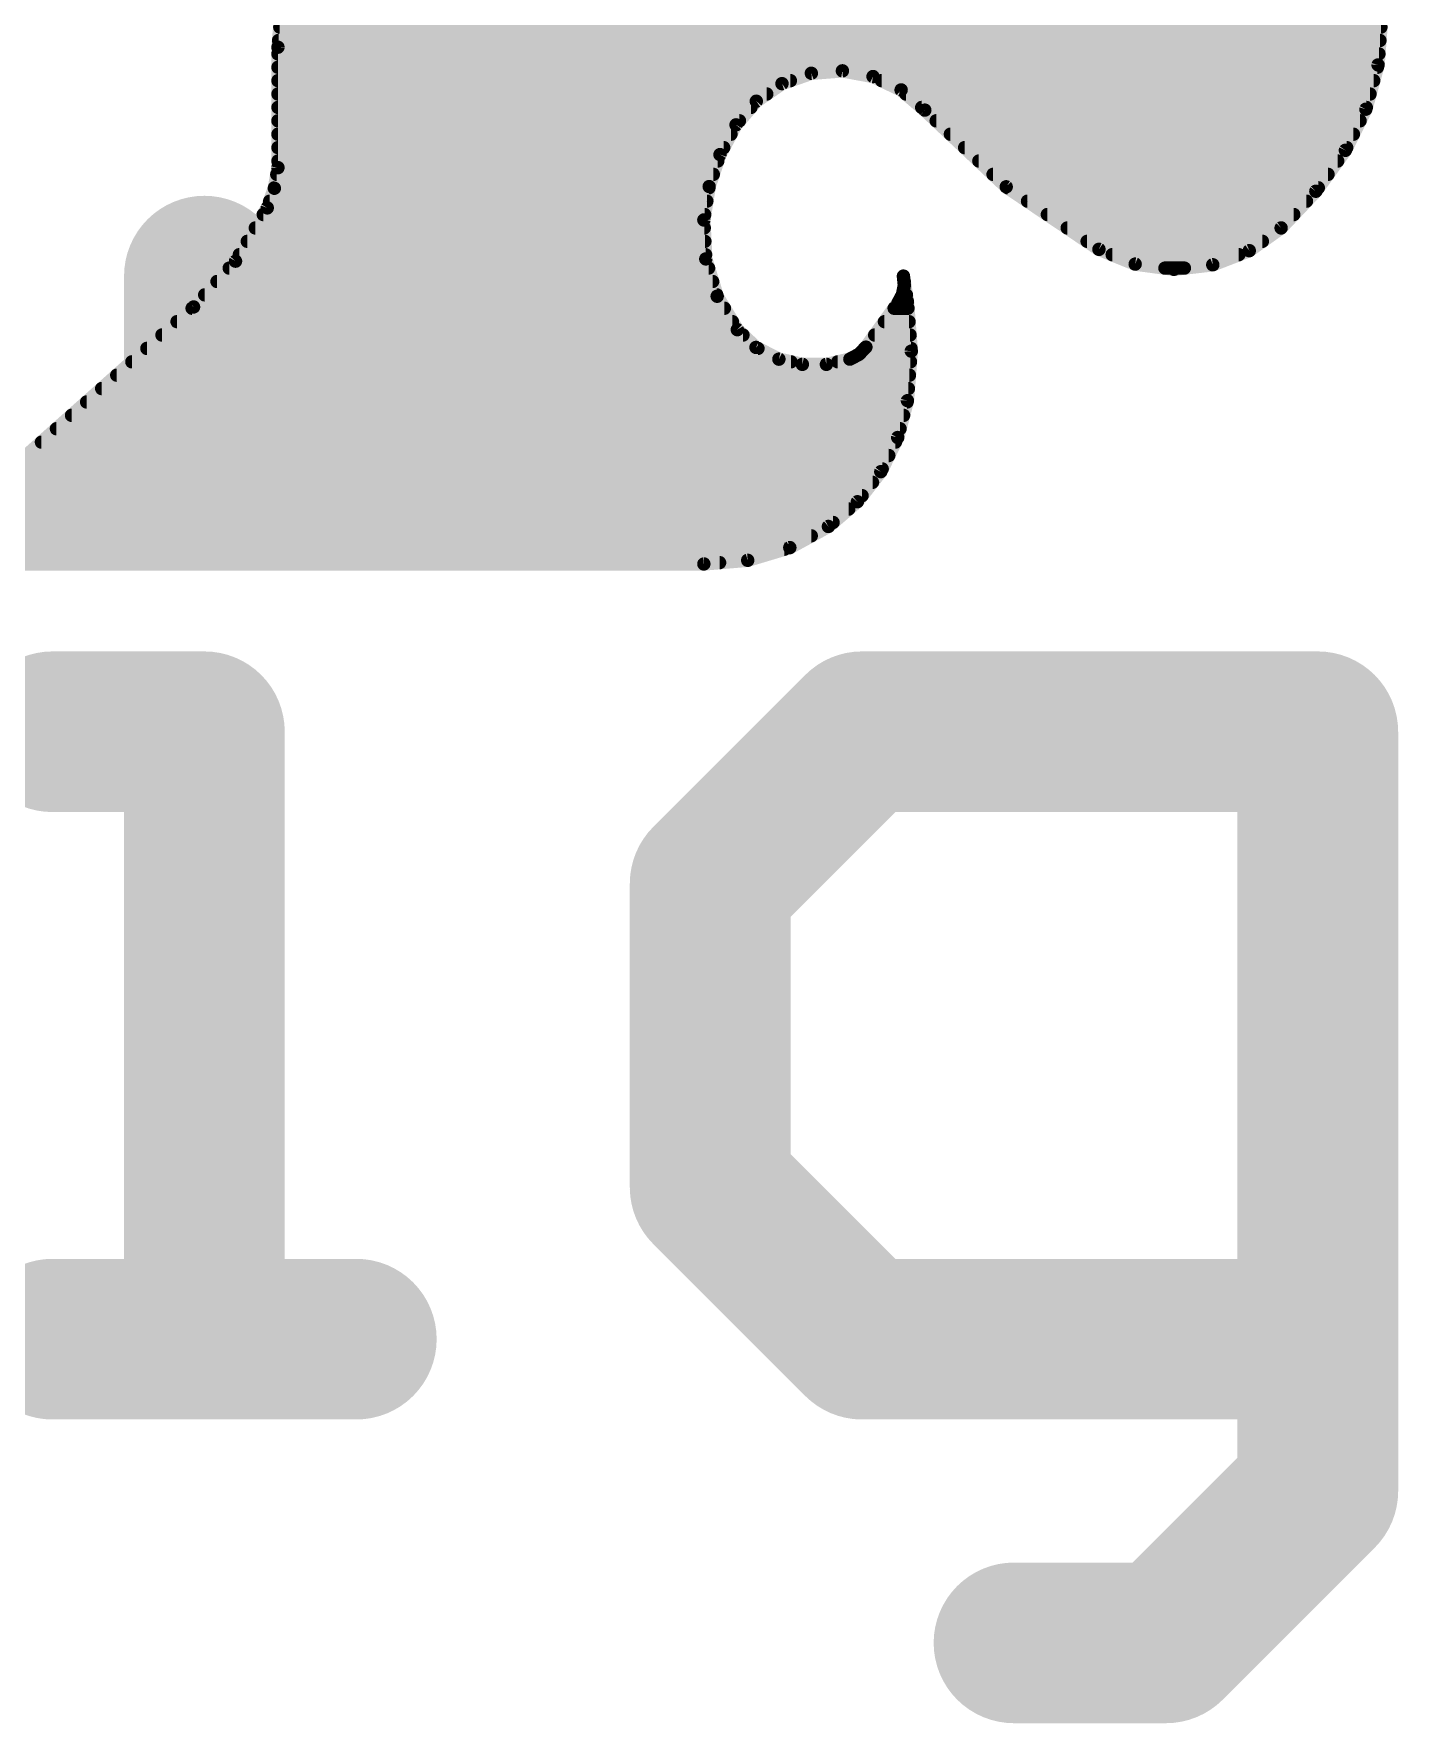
# Model space of a CAD drawing. Extents: x -6.3 to 44.5, y -10.2 to 43.3.
# Drawn here: x 3.385 to 5.973, y 11.87 to 15.075 of the extents above; entities that cross this region are included whole.
import ezdxf

# ---------------------------------------------------------------- set-up
doc = ezdxf.new("R2010")
doc.units = 0
doc.layers.add('21', color=41, linetype='CONTINUOUS')
doc.layers.add('22', color=40, linetype='CONTINUOUS')

msp = doc.modelspace()

# ---------------------------------------------------------------- linework, layer by layer
at = {"layer": '21', "const_width": 0.3048}
for points in [[(3.7086, 14.6152), (3.7086, 14.3271)], [(3.4204, 13.7508), (3.7086, 13.7508)], [(3.7086, 13.7508), (3.7086, 12.5984)], [(4.9559, 13.7508), (4.6678, 13.4627)], [(5.8202, 13.7508), (4.9559, 13.7508)], [(5.8202, 12.3103), (5.8202, 13.7508)], [(4.6678, 13.4627), (4.6678, 12.8865)], [(4.6678, 12.8865), (4.9559, 12.5984)], [(3.4204, 12.5984), (3.9967, 12.5984)], [(4.9559, 12.5984), (5.8202, 12.5984)], [(5.5321, 12.0222), (5.8202, 12.3103)], [(5.244, 12.0222), (5.5321, 12.0222)]]:
    msp.add_lwpolyline(points, dxfattribs=at)
at = {"layer": '21', "const_width": 0.1524}
for points in [[(3.7848, 14.6152, 1), (3.6324, 14.6152)], [(3.6324, 14.3271, 1), (3.7848, 14.3271)], [(3.4204, 13.827, 1), (3.4204, 13.6746)], [(3.7848, 13.7508, 1), (3.6324, 13.7508)], [(3.7086, 13.6746, 1), (3.7086, 13.827)], [(4.9559, 13.827, 1), (4.9559, 13.6746)], [(5.0098, 13.697, 1), (4.902, 13.8047)], [(5.8964, 13.7508, 1), (5.744, 13.7508)], [(5.8202, 13.6746, 1), (5.8202, 13.827)], [(4.744, 13.4627, 1), (4.5916, 13.4627)], [(4.6139, 13.5166, 1), (4.7217, 13.4089)], [(4.7217, 12.9404, 1), (4.6139, 12.8326)], [(4.5916, 12.8865, 1), (4.744, 12.8865)], [(3.4204, 12.6746, 1), (3.4204, 12.5222)], [(3.9967, 12.5222, 1), (3.9967, 12.6746)], [(4.9559, 12.6746, 1), (4.9559, 12.5222)], [(4.902, 12.5445, 1), (5.0098, 12.6523)], [(5.8202, 12.5222, 1), (5.8202, 12.6746)], [(3.6324, 12.5984, 1), (3.7848, 12.5984)], [(5.8741, 12.2564, 1), (5.7664, 12.3642)], [(5.744, 12.3103, 1), (5.8964, 12.3103)], [(5.244, 12.0984, 1), (5.244, 11.946)], [(5.4783, 12.0761, 1), (5.586, 11.9683)], [(5.5321, 11.946, 1), (5.5321, 12.0984)]]:
    msp.add_lwpolyline(points, format="xyb", dxfattribs=at)
at = {"layer": '22', "const_width": 0.0254}
for points in [[(3.8481, 15.0495), (3.8605, 15.1858)], [(3.8516, 15.0876), (5.9399, 15.0876)], [(5.9411, 15.1028), (5.9345, 15.0159)], [(3.8493, 15.0622), (5.938, 15.0622)], [(3.8481, 14.8209), (3.8481, 15.0495)], [(3.8481, 15.0368), (5.9361, 15.0368)], [(3.8481, 15.0114), (5.9332, 15.0114)], [(4.8597, 15), (4.804, 14.9804)], [(4.9186, 15.0046), (4.8597, 15)], [(4.9767, 14.9939), (4.9186, 15.0046)], [(5.03, 14.9684), (4.9767, 14.9939)], [(5.9345, 15.0159), (5.9113, 14.9319)], [(3.8481, 14.986), (4.8199, 14.986)], [(3.8481, 14.9606), (4.7751, 14.9606)], [(4.804, 14.9804), (4.7553, 14.947)], [(4.9931, 14.986), (5.9262, 14.986)], [(5.0749, 14.9301), (5.03, 14.9684)], [(5.0391, 14.9606), (5.9192, 14.9606)], [(3.8481, 14.9352), (4.7451, 14.9352)], [(4.7553, 14.947), (4.7168, 14.9022)], [(5.0689, 14.9352), (5.9122, 14.9352)], [(5.2293, 14.7846), (5.0749, 14.9301)], [(5.9113, 14.9319), (5.8725, 14.8539)], [(3.8481, 14.9098), (4.7233, 14.9098)], [(4.7168, 14.9022), (4.6864, 14.8458)], [(5.0964, 14.9098), (5.9003, 14.9098)], [(3.8481, 14.8844), (4.7072, 14.8844)], [(5.1234, 14.8844), (5.8877, 14.8844)], [(3.8481, 14.859), (4.6935, 14.859)], [(3.8481, 14.8336), (4.6823, 14.8336)], [(4.6864, 14.8458), (4.6659, 14.7851)], [(5.1503, 14.859), (5.875, 14.859)], [(5.1773, 14.8336), (5.8579, 14.8336)], [(5.8725, 14.8539), (5.8165, 14.7762)], [(3.8413, 14.7819), (3.8481, 14.8209)], [(3.8459, 14.8082), (4.6737, 14.8082)], [(5.2043, 14.8082), (5.8395, 14.8082)], [(3.8278, 14.7447), (3.8413, 14.7819)], [(3.8414, 14.7828), (4.6655, 14.7828)], [(4.6659, 14.7851), (4.6558, 14.7218)], [(5.4051, 14.666), (5.2293, 14.7846)], [(5.232, 14.7828), (5.8212, 14.7828)], [(5.8165, 14.7762), (5.7506, 14.7066)], [(3.7676, 14.6435), (3.8278, 14.7447)], [(3.8202, 14.732), (4.6574, 14.732)], [(3.8324, 14.7574), (4.6615, 14.7574)], [(5.2696, 14.7574), (5.7987, 14.7574)], [(5.3073, 14.732), (5.7746, 14.732)], [(3.8051, 14.7066), (4.6566, 14.7066)], [(4.6558, 14.7218), (4.6595, 14.6478)], [(5.3449, 14.7066), (5.7506, 14.7066)], [(5.7506, 14.7066), (5.6902, 14.6635)], [(3.79, 14.6812), (4.6578, 14.6812)], [(5.3826, 14.6812), (5.7151, 14.6812)], [(3.6881, 14.5567), (3.7676, 14.6435)], [(3.7749, 14.6558), (4.6591, 14.6558)], [(4.6595, 14.6478), (4.6811, 14.577)], [(5.4738, 14.638), (5.4051, 14.666)], [(5.4302, 14.6558), (5.6704, 14.6558)], [(5.5473, 14.6281), (5.4738, 14.638)], [(5.621, 14.6367), (5.5473, 14.6281)], [(5.6902, 14.6635), (5.621, 14.6367)], [(3.7324, 14.605), (4.6725, 14.605)], [(3.7556, 14.6304), (4.6648, 14.6304)], [(5.0343, 14.6152), (5.0419, 14.5669)], [(5.036, 14.5975), (5.0343, 14.6152)], [(5.0353, 14.605), (5.0359, 14.605)], [(5.5302, 14.6304), (5.5672, 14.6304)], [(3.7091, 14.5796), (4.6803, 14.5796)], [(4.6811, 14.577), (4.7193, 14.5136)], [(5.0241, 14.5644), (5.0325, 14.5801)], [(5.0323, 14.5796), (5.0399, 14.5796)], [(5.0325, 14.5801), (5.036, 14.5975)], [(3.1394, 14.0691), (3.6881, 14.5567)], [(3.6853, 14.5542), (4.6948, 14.5542)], [(4.9632, 14.4805), (5.0241, 14.5644)], [(5.0167, 14.5542), (5.0429, 14.5542)], [(5.0419, 14.5669), (5.0493, 14.4729)], [(3.6567, 14.5288), (4.7101, 14.5288)], [(4.7193, 14.5136), (4.7546, 14.4799)], [(4.9983, 14.5288), (5.0449, 14.5288)], [(3.5995, 14.478), (4.7584, 14.478)], [(3.6281, 14.5034), (4.73, 14.5034)], [(4.7546, 14.4799), (4.7981, 14.4577)], [(4.9498, 14.4667), (4.9632, 14.4805)], [(4.9608, 14.478), (5.0488, 14.478)], [(4.9798, 14.5034), (5.0469, 14.5034)], [(3.571, 14.4526), (4.821, 14.4526)], [(4.7981, 14.4577), (4.8426, 14.4478)], [(4.8426, 14.4478), (4.8882, 14.4478)], [(4.8882, 14.4478), (4.9327, 14.4577)], [(4.9098, 14.4526), (5.0477, 14.4526)], [(4.9327, 14.4577), (4.9498, 14.4667)], [(5.0493, 14.4729), (5.0419, 14.3789)], [(3.5424, 14.4272), (5.0457, 14.4272)], [(3.5138, 14.4018), (5.0437, 14.4018)], [(5.0419, 14.3789), (5.0235, 14.309)], [(3.4566, 14.351), (5.0346, 14.351)], [(3.4852, 14.3764), (5.0412, 14.3764)], [(3.428, 14.3256), (5.0279, 14.3256)], [(3.3995, 14.3002), (5.0191, 14.3002)], [(5.0235, 14.309), (4.9914, 14.2442)], [(3.3709, 14.2748), (5.0066, 14.2748)], [(3.3137, 14.224), (4.9757, 14.224)], [(3.3423, 14.2494), (4.994, 14.2494)], [(4.9914, 14.2442), (4.947, 14.1872)], [(3.2851, 14.1986), (4.9559, 14.1986)], [(4.947, 14.1872), (4.892, 14.1402)], [(3.2565, 14.1732), (4.9306, 14.1732)], [(3.1994, 14.1224), (4.8595, 14.1224)], [(3.228, 14.1478), (4.9009, 14.1478)], [(4.892, 14.1402), (4.8188, 14.1001)], [(3.1708, 14.097), (4.8085, 14.097)], [(4.8188, 14.1001), (4.7389, 14.0761)], [(4.6558, 14.0691), (3.1394, 14.0691)], [(3.1422, 14.0716), (4.6857, 14.0716)], [(4.7389, 14.0761), (4.6558, 14.0691)]]:
    msp.add_lwpolyline(points, dxfattribs=at)
at = {"layer": '22', "const_width": 0.0127}
for points in [[(3.8516, 15.0939, 1), (3.8516, 15.0813)], [(5.9399, 15.0813, 1), (5.9399, 15.0939)], [(3.8493, 15.0686, 1), (3.8493, 15.0559)], [(5.938, 15.0559, 1), (5.938, 15.0686)], [(3.8418, 15.0501, 1), (3.8544, 15.0489)], [(3.8481, 15.0432, 1), (3.8481, 15.0305)], [(3.8544, 15.0495, 1), (3.8418, 15.0495)], [(5.9361, 15.0305, 1), (5.9361, 15.0432)], [(3.8481, 15.0177, 1), (3.8481, 15.0051)], [(4.8592, 15.0064, 1), (4.8602, 14.9937)], [(4.8618, 14.9941, 1), (4.8576, 15.006)], [(4.9197, 15.0109, 1), (4.9174, 14.9984)], [(4.9191, 14.9983, 1), (4.9181, 15.011)], [(4.9794, 14.9996, 1), (4.9739, 14.9881)], [(4.9755, 14.9876, 1), (4.9778, 15.0001)], [(5.9281, 15.0164, 1), (5.9408, 15.0154)], [(5.9406, 15.0142, 1), (5.9284, 15.0176)], [(5.9332, 15.0051, 1), (5.9332, 15.0177)], [(3.8481, 14.9924, 1), (3.8481, 14.9797)], [(3.8481, 14.967, 1), (3.8481, 14.9543)], [(4.7751, 14.9543, 1), (4.7751, 14.967)], [(4.8019, 14.9864, 1), (4.8061, 14.9744)], [(4.8076, 14.9752, 1), (4.8004, 14.9856)], [(4.8199, 14.9797, 1), (4.8199, 14.9924)], [(4.9931, 14.9924, 1), (4.9931, 14.9797)], [(5.0341, 14.9733, 1), (5.0258, 14.9636)], [(5.0272, 14.9627, 1), (5.0327, 14.9742)], [(5.0391, 14.967, 1), (5.0391, 14.9543)], [(5.9192, 14.9543, 1), (5.9192, 14.967)], [(5.9262, 14.9797, 1), (5.9262, 14.9924)], [(3.8481, 14.9415, 1), (3.8481, 14.9289)], [(4.7451, 14.9289, 1), (4.7451, 14.9415)], [(4.7517, 14.9523, 1), (4.7588, 14.9418)], [(4.7601, 14.9429, 1), (4.7504, 14.9512)], [(5.0689, 14.9415, 1), (5.0689, 14.9289)], [(5.0793, 14.9347, 1), (5.0705, 14.9255)], [(5.0708, 14.9253, 1), (5.079, 14.9349)], [(5.9052, 14.9336, 1), (5.9174, 14.9302)], [(5.917, 14.9291, 1), (5.9056, 14.9347)], [(5.9122, 14.9289, 1), (5.9122, 14.9415)], [(3.8481, 14.9162, 1), (3.8481, 14.9035)], [(4.712, 14.9063, 1), (4.7216, 14.8981)], [(4.7224, 14.8992, 1), (4.7112, 14.9052)], [(4.7233, 14.9035, 1), (4.7233, 14.9162)], [(5.0964, 14.9162, 1), (5.0964, 14.9035)], [(5.9003, 14.9035, 1), (5.9003, 14.9162)], [(3.8481, 14.8908, 1), (3.8481, 14.8781)], [(4.7072, 14.8781, 1), (4.7072, 14.8908)], [(5.1234, 14.8908, 1), (5.1234, 14.8781)], [(5.8877, 14.8781, 1), (5.8877, 14.8908)], [(3.8481, 14.8399, 1), (3.8481, 14.8273)], [(3.8481, 14.8653, 1), (3.8481, 14.8527)], [(4.6808, 14.8488, 1), (4.692, 14.8428)], [(4.6924, 14.8438, 1), (4.6804, 14.8478)], [(4.6823, 14.8273, 1), (4.6823, 14.8399)], [(4.6935, 14.8527, 1), (4.6935, 14.8653)], [(5.1503, 14.8653, 1), (5.1503, 14.8527)], [(5.1773, 14.8399, 1), (5.1773, 14.8273)], [(5.8579, 14.8273, 1), (5.8579, 14.8399)], [(5.8668, 14.8567, 1), (5.8782, 14.8511)], [(5.8777, 14.8502, 1), (5.8673, 14.8576)], [(5.875, 14.8527, 1), (5.875, 14.8653)], [(3.8459, 14.8146, 1), (3.8459, 14.8019)], [(3.8544, 14.8198, 1), (3.8418, 14.822)], [(3.8418, 14.8209, 1), (3.8544, 14.8209)], [(4.6737, 14.8019, 1), (4.6737, 14.8146)], [(5.2043, 14.8146, 1), (5.2043, 14.8019)], [(5.8395, 14.8019, 1), (5.8395, 14.8146)], [(3.835, 14.783, 1), (3.8475, 14.7808)], [(3.8414, 14.7891, 1), (3.8414, 14.7765)], [(3.8472, 14.7798, 1), (3.8353, 14.7841)], [(4.6721, 14.7841, 1), (4.6596, 14.7861)], [(4.6599, 14.7871, 1), (4.6719, 14.7831)], [(4.6655, 14.7765, 1), (4.6655, 14.7891)], [(5.2328, 14.7899, 1), (5.2257, 14.7794)], [(5.2249, 14.78, 1), (5.2336, 14.7892)], [(5.232, 14.7891, 1), (5.232, 14.7765)], [(5.8113, 14.7799, 1), (5.8216, 14.7725)], [(5.8211, 14.7718, 1), (5.8118, 14.7806)], [(5.8212, 14.7765, 1), (5.8212, 14.7891)], [(3.8202, 14.7384, 1), (3.8202, 14.7257)], [(3.8218, 14.7469, 1), (3.8338, 14.7425)], [(3.8333, 14.7415, 1), (3.8223, 14.7479)], [(3.8324, 14.7637, 1), (3.8324, 14.7511)], [(4.6574, 14.7257, 1), (4.6574, 14.7384)], [(4.6615, 14.7511, 1), (4.6615, 14.7637)], [(5.2696, 14.7637, 1), (5.2696, 14.7511)], [(5.3073, 14.7384, 1), (5.3073, 14.7257)], [(5.7746, 14.7257, 1), (5.7746, 14.7384)], [(5.7987, 14.7511, 1), (5.7987, 14.7637)], [(3.8051, 14.7129, 1), (3.8051, 14.7003)], [(4.6621, 14.7221, 1), (4.6495, 14.7215)], [(4.6495, 14.7228, 1), (4.6621, 14.7208)], [(4.6566, 14.7003, 1), (4.6566, 14.7129)], [(5.3449, 14.7129, 1), (5.3449, 14.7003)], [(5.746, 14.711, 1), (5.7552, 14.7022)], [(5.7543, 14.7014, 1), (5.7469, 14.7118)], [(5.7506, 14.7003, 1), (5.7506, 14.7129)], [(3.79, 14.6875, 1), (3.79, 14.6749)], [(4.6578, 14.6749, 1), (4.6578, 14.6875)], [(5.3826, 14.6875, 1), (5.3826, 14.6749)], [(5.7151, 14.6749, 1), (5.7151, 14.6875)], [(3.7622, 14.6468, 1), (3.7731, 14.6403)], [(3.7723, 14.6392, 1), (3.7629, 14.6478)], [(3.7749, 14.6622, 1), (3.7749, 14.6495)], [(4.6531, 14.6475, 1), (4.6658, 14.6482)], [(4.6655, 14.6497, 1), (4.6534, 14.646)], [(4.6591, 14.6495, 1), (4.6591, 14.6622)], [(5.4075, 14.6719, 1), (5.4027, 14.6601)], [(5.4015, 14.6607, 1), (5.4087, 14.6713)], [(5.4302, 14.6622, 1), (5.4302, 14.6495)], [(5.4747, 14.6443, 1), (5.473, 14.6317)], [(5.4714, 14.6322, 1), (5.4762, 14.6439)], [(5.6187, 14.6427, 1), (5.6233, 14.6308)], [(5.6218, 14.6304, 1), (5.6203, 14.643)], [(5.6704, 14.6495, 1), (5.6704, 14.6622)], [(5.6865, 14.6686, 1), (5.6939, 14.6583)], [(5.6925, 14.6575, 1), (5.6879, 14.6694)], [(3.7324, 14.6113, 1), (3.7324, 14.5987)], [(3.7556, 14.6367, 1), (3.7556, 14.6241)], [(4.6648, 14.6241, 1), (4.6648, 14.6367)], [(4.6725, 14.5987, 1), (4.6725, 14.6113)], [(5.0406, 14.6162, 1), (5.028, 14.6142)], [(5.0406, 14.6158, 1), (5.028, 14.6146)], [(5.0353, 14.6113, 1), (5.0353, 14.5987)], [(5.0359, 14.5987, 1), (5.0359, 14.6113)], [(5.5302, 14.6367, 1), (5.5302, 14.6241)], [(5.5466, 14.6344, 1), (5.5481, 14.6218)], [(5.5465, 14.6218, 1), (5.5482, 14.6344)], [(5.5672, 14.6241, 1), (5.5672, 14.6367)], [(3.7091, 14.586, 1), (3.7091, 14.5733)], [(4.6865, 14.5803, 1), (4.6756, 14.5737)], [(4.675, 14.5752, 1), (4.6872, 14.5789)], [(4.6803, 14.5733, 1), (4.6803, 14.586)], [(5.0323, 14.586, 1), (5.0323, 14.5733)], [(5.0263, 14.5813, 1), (5.0387, 14.5788)], [(5.0381, 14.5771, 1), (5.0269, 14.5831)], [(5.0297, 14.5969, 1), (5.0423, 14.5981)], [(5.0422, 14.5962, 1), (5.0298, 14.5988)], [(5.0399, 14.5733, 1), (5.0399, 14.586)], [(3.6853, 14.5606, 1), (3.6853, 14.5479)], [(3.6834, 14.561, 1), (3.6928, 14.5524)], [(3.6923, 14.552, 1), (3.6839, 14.5614)], [(4.6948, 14.5479, 1), (4.6948, 14.5606)], [(5.0167, 14.5606, 1), (5.0167, 14.5479)], [(5.0185, 14.5674, 1), (5.0297, 14.5614)], [(5.0292, 14.5607, 1), (5.019, 14.5681)], [(5.0482, 14.5674, 1), (5.0356, 14.5664)], [(5.0356, 14.5659, 1), (5.0482, 14.5679)], [(5.0429, 14.5479, 1), (5.0429, 14.5606)], [(3.6567, 14.5351, 1), (3.6567, 14.5225)], [(4.7101, 14.5225, 1), (4.7101, 14.5351)], [(4.7237, 14.5182, 1), (4.7149, 14.509)], [(4.7139, 14.5103, 1), (4.7247, 14.5169)], [(4.9983, 14.5351, 1), (4.9983, 14.5225)], [(5.0449, 14.5225, 1), (5.0449, 14.5351)], [(3.5995, 14.4844, 1), (3.5995, 14.4717)], [(3.6281, 14.5098, 1), (3.6281, 14.4971)], [(4.73, 14.4971, 1), (4.73, 14.5098)], [(4.7575, 14.4856, 1), (4.7518, 14.4743)], [(4.7503, 14.4753, 1), (4.759, 14.4845)], [(4.7584, 14.4717, 1), (4.7584, 14.4844)], [(4.9608, 14.4844, 1), (4.9608, 14.4717)], [(4.9581, 14.4842, 1), (4.9683, 14.4768)], [(4.9677, 14.4761, 1), (4.9587, 14.4849)], [(4.9798, 14.5098, 1), (4.9798, 14.4971)], [(5.0469, 14.4971, 1), (5.0469, 14.5098)], [(5.0488, 14.4717, 1), (5.0488, 14.4844)], [(3.571, 14.4589, 1), (3.571, 14.4463)], [(4.7995, 14.4639, 1), (4.7967, 14.4515)], [(4.7952, 14.452, 1), (4.801, 14.4634)], [(4.821, 14.4463, 1), (4.821, 14.4589)], [(4.8426, 14.4541, 1), (4.8426, 14.4414)], [(4.8412, 14.4416, 1), (4.844, 14.454)], [(4.8868, 14.454, 1), (4.8896, 14.4416)], [(4.8882, 14.4414, 1), (4.8882, 14.4541)], [(4.9098, 14.4589, 1), (4.9098, 14.4463)], [(4.9297, 14.4633, 1), (4.9357, 14.4521)], [(4.9341, 14.4515, 1), (4.9313, 14.4639)], [(4.9452, 14.4711, 1), (4.9543, 14.4623)], [(4.9527, 14.4611, 1), (4.9468, 14.4723)], [(5.0556, 14.4724, 1), (5.0429, 14.4734)], [(5.0429, 14.4724, 1), (5.0556, 14.4734)], [(5.0477, 14.4463, 1), (5.0477, 14.4589)], [(3.5424, 14.4336, 1), (3.5424, 14.4209)], [(5.0457, 14.4209, 1), (5.0457, 14.4336)], [(3.5138, 14.4082, 1), (3.5138, 14.3955)], [(5.048, 14.3773, 1), (5.0358, 14.3805)], [(5.0437, 14.3955, 1), (5.0437, 14.4082)], [(3.4566, 14.3574, 1), (3.4566, 14.3447)], [(3.4852, 14.3827, 1), (3.4852, 14.3701)], [(5.0346, 14.3447, 1), (5.0346, 14.3574)], [(5.0356, 14.3794, 1), (5.0482, 14.3784)], [(5.0412, 14.3701, 1), (5.0412, 14.3827)], [(3.428, 14.332, 1), (3.428, 14.3193)], [(5.0279, 14.3193, 1), (5.0279, 14.332)], [(3.3995, 14.3065, 1), (3.3995, 14.2939)], [(5.0173, 14.3106, 1), (5.0296, 14.3074)], [(5.0292, 14.3062, 1), (5.0178, 14.3118)], [(5.0191, 14.2939, 1), (5.0191, 14.3065)], [(5.0066, 14.2685, 1), (5.0066, 14.2812)], [(4.9757, 14.2177, 1), (4.9757, 14.2303)], [(4.9857, 14.247, 1), (4.9971, 14.2414)], [(4.9964, 14.2403, 1), (4.9864, 14.2481)], [(4.994, 14.2431, 1), (4.994, 14.2558)], [(4.9511, 14.1823, 1), (4.9429, 14.192)], [(4.9559, 14.1923, 1), (4.9559, 14.205)], [(4.9306, 14.1669, 1), (4.9306, 14.1796)], [(4.942, 14.1911, 1), (4.952, 14.1833)], [(4.8595, 14.1161, 1), (4.8595, 14.1288)], [(4.8879, 14.145, 1), (4.8961, 14.1354)], [(4.8951, 14.1346, 1), (4.8889, 14.1458)], [(4.9009, 14.1415, 1), (4.9009, 14.1541)], [(4.8085, 14.0907, 1), (4.8085, 14.1034)], [(4.8158, 14.1057, 1), (4.8219, 14.0945)], [(4.8207, 14.094, 1), (4.817, 14.1062)], [(4.6553, 14.0754, 1), (4.6563, 14.0628)], [(4.6558, 14.0628, 1), (4.6558, 14.0755)], [(4.6857, 14.0653, 1), (4.6857, 14.0779)], [(4.7371, 14.0821, 1), (4.7408, 14.07)], [(4.7395, 14.0697, 1), (4.7384, 14.0824)]]:
    msp.add_lwpolyline(points, format="xyb", dxfattribs=at)

doc.saveas('drawing.dxf')
